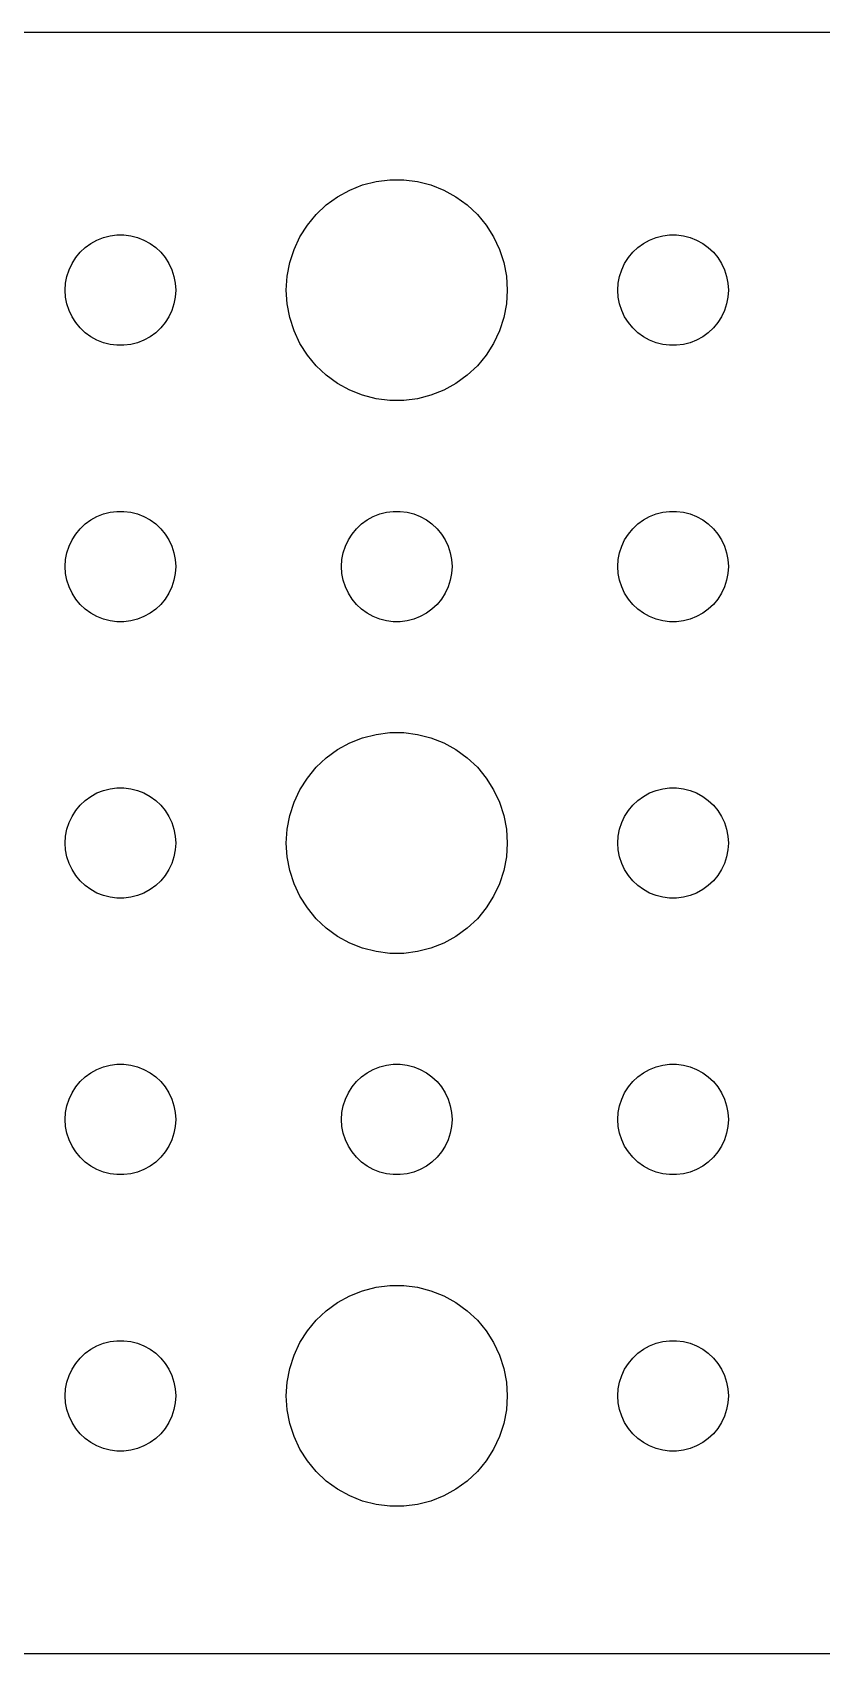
# Model space of a CAD drawing. Header units: metres. Extents: x -44 to 44, y 140 to 346.
# Drawn here: x -2.39 to 19.03, y 302.01 to 345.99 of the extents above; entities that cross this region are included whole.
import ezdxf

# ---------------------------------------------------------------- set-up
doc = ezdxf.new("R2010")
doc.units = ezdxf.units.M

msp = doc.modelspace()

# ---------------------------------------------------------------- linework, layer by layer
for p, q in [((39.8139, 345.99), (-39.8139, 345.99)), ((6.22266, 341.714), (6.57294, 341.853)), ((6.57294, 341.853), (6.93785, 341.947)), ((6.93785, 341.947), (7.31161, 341.994)), ((7.31161, 341.994), (7.68837, 341.994)), ((7.68837, 341.994), (8.06213, 341.947)), ((8.06213, 341.947), (8.42705, 341.853)), ((8.42705, 341.853), (8.77733, 341.714)), ((5.31308, 341.054), (5.58772, 341.312)), ((5.58772, 341.312), (5.89252, 341.533)), ((5.89252, 341.533), (6.22266, 341.714)), ((8.77733, 341.714), (9.10747, 341.533)), ((9.10747, 341.533), (9.41226, 341.312)), ((9.41226, 341.312), (9.6869, 341.054)), ((5.07294, 340.763), (5.31308, 341.054)), ((9.6869, 341.054), (9.92705, 340.763)), ((-0.638657, 340.357), (-0.463516, 340.427)), ((-0.463516, 340.427), (-0.281067, 340.473)), ((-0.281067, 340.473), (-0.094177, 340.497)), ((-0.094177, 340.497), (0.094177, 340.497)), ((0.094177, 340.497), (0.281067, 340.473)), ((0.281067, 340.473), (0.463516, 340.427)), ((0.463516, 340.427), (0.638657, 340.357)), ((4.71066, 340.104), (4.87108, 340.445)), ((4.87108, 340.445), (5.07294, 340.763)), ((9.92705, 340.763), (10.1289, 340.445)), ((10.1289, 340.445), (10.2893, 340.104)), ((14.3613, 340.357), (14.5365, 340.427)), ((14.5365, 340.427), (14.7189, 340.473)), ((14.7189, 340.473), (14.9058, 340.497)), ((14.9058, 340.497), (15.0942, 340.497)), ((15.0942, 340.497), (15.2811, 340.473)), ((15.2811, 340.473), (15.4635, 340.427)), ((15.4635, 340.427), (15.6387, 340.357)), ((-1.21352, 339.882), (-1.09344, 340.027)), ((-1.09344, 340.027), (-0.956131, 340.156)), ((-0.956131, 340.156), (-0.803726, 340.266)), ((-0.803726, 340.266), (-0.638657, 340.357)), ((0.638657, 340.357), (0.803726, 340.266)), ((0.803726, 340.266), (0.956131, 340.156)), ((0.956131, 340.156), (1.09344, 340.027)), ((1.09344, 340.027), (1.21352, 339.882)), ((4.59424, 339.746), (4.71066, 340.104)), ((10.2893, 340.104), (10.4057, 339.746)), ((13.7865, 339.882), (13.9065, 340.027)), ((13.9065, 340.027), (14.0439, 340.156)), ((14.0439, 340.156), (14.1963, 340.266)), ((14.1963, 340.266), (14.3613, 340.357)), ((15.6387, 340.357), (15.8037, 340.266)), ((15.8037, 340.266), (15.9561, 340.156)), ((15.9561, 340.156), (16.0934, 340.027)), ((16.0934, 340.027), (16.2135, 339.882)), ((-1.45287, 339.373), (-1.39465, 339.552)), ((-1.39465, 339.552), (-1.31445, 339.723)), ((-1.31445, 339.723), (-1.21352, 339.882)), ((1.21352, 339.882), (1.31445, 339.723)), ((1.31445, 339.723), (1.39465, 339.552)), ((1.39465, 339.552), (1.45287, 339.373)), ((4.52365, 339.376), (4.59424, 339.746)), ((10.4057, 339.746), (10.4763, 339.376)), ((13.5471, 339.373), (13.6053, 339.552)), ((13.6053, 339.552), (13.6855, 339.723)), ((13.6855, 339.723), (13.7865, 339.882)), ((16.2135, 339.882), (16.3145, 339.723)), ((16.3145, 339.723), (16.3947, 339.552)), ((16.3947, 339.552), (16.4529, 339.373)), ((-1.5, 339), (-1.48816, 339.188)), ((-1.48816, 339.188), (-1.45287, 339.373)), ((1.45287, 339.373), (1.48816, 339.188)), ((1.48816, 339.188), (1.5, 339)), ((4.5, 339), (4.52365, 339.376)), ((10.4763, 339.376), (10.5, 339)), ((13.5, 339), (13.5118, 339.188)), ((13.5118, 339.188), (13.5471, 339.373)), ((16.4529, 339.373), (16.4882, 339.188)), ((16.4882, 339.188), (16.5, 339)), ((-1.48816, 338.812), (-1.5, 339)), ((-1.45287, 338.627), (-1.48816, 338.812)), ((1.48816, 338.812), (1.45287, 338.627)), ((1.5, 339), (1.48816, 338.812)), ((4.52365, 338.624), (4.5, 339)), ((10.5, 339), (10.4763, 338.624)), ((13.5118, 338.812), (13.5, 339)), ((13.5471, 338.627), (13.5118, 338.812)), ((16.4882, 338.812), (16.4529, 338.627)), ((16.5, 339), (16.4882, 338.812)), ((-1.39465, 338.448), (-1.45287, 338.627)), ((-1.31445, 338.277), (-1.39465, 338.448)), ((-1.21352, 338.118), (-1.31445, 338.277)), ((1.31445, 338.277), (1.21352, 338.118)), ((1.39465, 338.448), (1.31445, 338.277)), ((1.45287, 338.627), (1.39465, 338.448)), ((4.59424, 338.254), (4.52365, 338.624)), ((4.71066, 337.896), (4.59424, 338.254)), ((10.4057, 338.254), (10.2893, 337.896)), ((10.4763, 338.624), (10.4057, 338.254)), ((13.6053, 338.448), (13.5471, 338.627)), ((13.6855, 338.277), (13.6053, 338.448)), ((13.7865, 338.118), (13.6855, 338.277)), ((16.3145, 338.277), (16.2135, 338.118)), ((16.3947, 338.448), (16.3145, 338.277)), ((16.4529, 338.627), (16.3947, 338.448)), ((-1.09344, 337.973), (-1.21352, 338.118)), ((-0.956131, 337.844), (-1.09344, 337.973)), ((-0.803726, 337.734), (-0.956131, 337.844)), ((0.956131, 337.844), (0.803726, 337.734)), ((1.09344, 337.973), (0.956131, 337.844)), ((1.21352, 338.118), (1.09344, 337.973)), ((4.87108, 337.555), (4.71066, 337.896)), ((10.2893, 337.896), (10.1289, 337.555)), ((13.9065, 337.973), (13.7865, 338.118)), ((14.0439, 337.844), (13.9065, 337.973)), ((14.1963, 337.734), (14.0439, 337.844)), ((15.9561, 337.844), (15.8037, 337.734)), ((16.0934, 337.973), (15.9561, 337.844)), ((16.2135, 338.118), (16.0934, 337.973)), ((-0.638657, 337.643), (-0.803726, 337.734)), ((-0.463516, 337.573), (-0.638657, 337.643)), ((-0.281067, 337.527), (-0.463516, 337.573)), ((-0.094177, 337.503), (-0.281067, 337.527)), ((0.094177, 337.503), (-0.094177, 337.503)), ((0.281067, 337.527), (0.094177, 337.503)), ((0.463516, 337.573), (0.281067, 337.527)), ((0.638657, 337.643), (0.463516, 337.573)), ((0.803726, 337.734), (0.638657, 337.643)), ((5.07294, 337.237), (4.87108, 337.555)), ((10.1289, 337.555), (9.92705, 337.237)), ((14.3613, 337.643), (14.1963, 337.734)), ((14.5365, 337.573), (14.3613, 337.643)), ((14.7189, 337.527), (14.5365, 337.573)), ((14.9058, 337.503), (14.7189, 337.527)), ((15.0942, 337.503), (14.9058, 337.503)), ((15.2811, 337.527), (15.0942, 337.503)), ((15.4635, 337.573), (15.2811, 337.527)), ((15.6387, 337.643), (15.4635, 337.573)), ((15.8037, 337.734), (15.6387, 337.643)), ((5.31308, 336.946), (5.07294, 337.237)), ((5.58772, 336.688), (5.31308, 336.946)), ((9.6869, 336.946), (9.41226, 336.688)), ((9.92705, 337.237), (9.6869, 336.946)), ((5.89252, 336.467), (5.58772, 336.688)), ((6.22266, 336.286), (5.89252, 336.467)), ((9.10747, 336.467), (8.77733, 336.286)), ((9.41226, 336.688), (9.10747, 336.467)), ((6.57294, 336.147), (6.22266, 336.286)), ((6.93785, 336.053), (6.57294, 336.147)), ((7.31161, 336.006), (6.93785, 336.053)), ((8.06213, 336.053), (7.68837, 336.006)), ((8.42705, 336.147), (8.06213, 336.053)), ((8.77733, 336.286), (8.42705, 336.147)), ((7.68837, 336.006), (7.31161, 336.006)), ((-0.463516, 332.927), (-0.281067, 332.973)), ((-0.281067, 332.973), (-0.094177, 332.997)), ((-0.094177, 332.997), (0.094177, 332.997)), ((0.094177, 332.997), (0.281067, 332.973)), ((0.281067, 332.973), (0.463516, 332.927)), ((7.03647, 332.927), (7.21892, 332.973)), ((7.21892, 332.973), (7.40581, 332.997)), ((7.40581, 332.997), (7.59418, 332.997)), ((7.59418, 332.997), (7.78107, 332.973)), ((7.78107, 332.973), (7.96352, 332.927)), ((14.5365, 332.927), (14.7189, 332.973)), ((14.7189, 332.973), (14.9058, 332.997)), ((14.9058, 332.997), (15.0942, 332.997)), ((15.0942, 332.997), (15.2811, 332.973)), ((15.2811, 332.973), (15.4635, 332.927)), ((-1.21352, 332.382), (-1.09344, 332.527)), ((-1.09344, 332.527), (-0.956131, 332.656)), ((-0.956131, 332.656), (-0.803726, 332.766)), ((-0.803726, 332.766), (-0.638657, 332.857)), ((-0.638657, 332.857), (-0.463516, 332.927)), ((0.463516, 332.927), (0.638657, 332.857)), ((0.638657, 332.857), (0.803726, 332.766)), ((0.803726, 332.766), (0.956131, 332.656)), ((0.956131, 332.656), (1.09344, 332.527)), ((1.09344, 332.527), (1.21352, 332.382)), ((6.28647, 332.382), (6.40654, 332.527)), ((6.40654, 332.527), (6.54385, 332.656)), ((6.54385, 332.656), (6.69626, 332.766)), ((6.69626, 332.766), (6.86133, 332.857)), ((6.86133, 332.857), (7.03647, 332.927)), ((7.96352, 332.927), (8.13866, 332.857)), ((8.13866, 332.857), (8.30373, 332.766)), ((8.30373, 332.766), (8.45613, 332.656)), ((8.45613, 332.656), (8.59344, 332.527)), ((8.59344, 332.527), (8.71352, 332.382)), ((13.7865, 332.382), (13.9065, 332.527)), ((13.9065, 332.527), (14.0439, 332.656)), ((14.0439, 332.656), (14.1963, 332.766)), ((14.1963, 332.766), (14.3613, 332.857)), ((14.3613, 332.857), (14.5365, 332.927)), ((15.4635, 332.927), (15.6387, 332.857)), ((15.6387, 332.857), (15.8037, 332.766)), ((15.8037, 332.766), (15.9561, 332.656)), ((15.9561, 332.656), (16.0934, 332.527)), ((16.0934, 332.527), (16.2135, 332.382)), ((-1.45287, 331.873), (-1.39465, 332.052)), ((-1.39465, 332.052), (-1.31445, 332.223)), ((-1.31445, 332.223), (-1.21352, 332.382)), ((1.21352, 332.382), (1.31445, 332.223)), ((1.31445, 332.223), (1.39465, 332.052)), ((1.39465, 332.052), (1.45287, 331.873)), ((6.04712, 331.873), (6.10533, 332.052)), ((6.10533, 332.052), (6.18553, 332.223)), ((6.18553, 332.223), (6.28647, 332.382)), ((8.71352, 332.382), (8.81445, 332.223)), ((8.81445, 332.223), (8.89465, 332.052)), ((8.89465, 332.052), (8.95287, 331.873)), ((13.5471, 331.873), (13.6053, 332.052)), ((13.6053, 332.052), (13.6855, 332.223)), ((13.6855, 332.223), (13.7865, 332.382)), ((16.2135, 332.382), (16.3145, 332.223)), ((16.3145, 332.223), (16.3947, 332.052)), ((16.3947, 332.052), (16.4529, 331.873)), ((-1.5, 331.5), (-1.48816, 331.688)), ((-1.48816, 331.688), (-1.45287, 331.873)), ((1.45287, 331.873), (1.48816, 331.688)), ((1.48816, 331.688), (1.5, 331.5)), ((6, 331.5), (6.01183, 331.688)), ((6.01183, 331.688), (6.04712, 331.873)), ((8.95287, 331.873), (8.98816, 331.688)), ((8.98816, 331.688), (9, 331.5)), ((13.5, 331.5), (13.5118, 331.688)), ((13.5118, 331.688), (13.5471, 331.873)), ((16.4529, 331.873), (16.4882, 331.688)), ((16.4882, 331.688), (16.5, 331.5)), ((-1.48816, 331.312), (-1.5, 331.5)), ((-1.45287, 331.127), (-1.48816, 331.312)), ((1.48816, 331.312), (1.45287, 331.127)), ((1.5, 331.5), (1.48816, 331.312)), ((6.01183, 331.312), (6, 331.5)), ((6.04712, 331.127), (6.01183, 331.312)), ((8.98816, 331.312), (8.95287, 331.127)), ((9, 331.5), (8.98816, 331.312)), ((13.5118, 331.312), (13.5, 331.5)), ((13.5471, 331.127), (13.5118, 331.312)), ((16.4882, 331.312), (16.4529, 331.127)), ((16.5, 331.5), (16.4882, 331.312)), ((-1.39465, 330.948), (-1.45287, 331.127)), ((-1.31445, 330.777), (-1.39465, 330.948)), ((-1.21352, 330.618), (-1.31445, 330.777)), ((1.31445, 330.777), (1.21352, 330.618)), ((1.39465, 330.948), (1.31445, 330.777)), ((1.45287, 331.127), (1.39465, 330.948)), ((6.10533, 330.948), (6.04712, 331.127)), ((6.18553, 330.777), (6.10533, 330.948)), ((6.28647, 330.618), (6.18553, 330.777)), ((8.81445, 330.777), (8.71352, 330.618)), ((8.89465, 330.948), (8.81445, 330.777)), ((8.95287, 331.127), (8.89465, 330.948)), ((13.6053, 330.948), (13.5471, 331.127)), ((13.6855, 330.777), (13.6053, 330.948)), ((13.7865, 330.618), (13.6855, 330.777)), ((16.3145, 330.777), (16.2135, 330.618)), ((16.3947, 330.948), (16.3145, 330.777)), ((16.4529, 331.127), (16.3947, 330.948)), ((-1.09344, 330.473), (-1.21352, 330.618)), ((-0.956131, 330.344), (-1.09344, 330.473)), ((-0.803726, 330.234), (-0.956131, 330.344)), ((0.956131, 330.344), (0.803726, 330.234)), ((1.09344, 330.473), (0.956131, 330.344)), ((1.21352, 330.618), (1.09344, 330.473)), ((6.40654, 330.473), (6.28647, 330.618)), ((6.54385, 330.344), (6.40654, 330.473)), ((6.69626, 330.234), (6.54385, 330.344)), ((8.45613, 330.344), (8.30373, 330.234)), ((8.59344, 330.473), (8.45613, 330.344)), ((8.71352, 330.618), (8.59344, 330.473)), ((13.9065, 330.473), (13.7865, 330.618)), ((14.0439, 330.344), (13.9065, 330.473)), ((14.1963, 330.234), (14.0439, 330.344)), ((15.9561, 330.344), (15.8037, 330.234)), ((16.0934, 330.473), (15.9561, 330.344)), ((16.2135, 330.618), (16.0934, 330.473)), ((-0.638657, 330.143), (-0.803726, 330.234)), ((-0.463516, 330.073), (-0.638657, 330.143)), ((-0.281067, 330.027), (-0.463516, 330.073)), ((-0.094177, 330.003), (-0.281067, 330.027)), ((0.094177, 330.003), (-0.094177, 330.003)), ((0.281067, 330.027), (0.094177, 330.003)), ((0.463516, 330.073), (0.281067, 330.027)), ((0.638657, 330.143), (0.463516, 330.073)), ((0.803726, 330.234), (0.638657, 330.143)), ((6.86133, 330.143), (6.69626, 330.234)), ((7.03647, 330.073), (6.86133, 330.143)), ((7.21892, 330.027), (7.03647, 330.073)), ((7.40581, 330.003), (7.21892, 330.027)), ((7.59418, 330.003), (7.40581, 330.003)), ((7.78107, 330.027), (7.59418, 330.003)), ((7.96352, 330.073), (7.78107, 330.027)), ((8.13866, 330.143), (7.96352, 330.073)), ((8.30373, 330.234), (8.13866, 330.143)), ((14.3613, 330.143), (14.1963, 330.234)), ((14.5365, 330.073), (14.3613, 330.143)), ((14.7189, 330.027), (14.5365, 330.073)), ((14.9058, 330.003), (14.7189, 330.027)), ((15.0942, 330.003), (14.9058, 330.003)), ((15.2811, 330.027), (15.0942, 330.003)), ((15.4635, 330.073), (15.2811, 330.027)), ((15.6387, 330.143), (15.4635, 330.073)), ((15.8037, 330.234), (15.6387, 330.143)), ((6.22266, 326.714), (6.57294, 326.853)), ((6.57294, 326.853), (6.93785, 326.947)), ((6.93785, 326.947), (7.31161, 326.994)), ((7.31161, 326.994), (7.68837, 326.994)), ((7.68837, 326.994), (8.06213, 326.947)), ((8.06213, 326.947), (8.42705, 326.853)), ((8.42705, 326.853), (8.77733, 326.714)), ((5.58772, 326.312), (5.89252, 326.533)), ((5.89252, 326.533), (6.22266, 326.714)), ((8.77733, 326.714), (9.10747, 326.533)), ((9.10747, 326.533), (9.41226, 326.312)), ((5.07294, 325.763), (5.31308, 326.054)), ((5.31308, 326.054), (5.58772, 326.312)), ((9.41226, 326.312), (9.6869, 326.054)), ((9.6869, 326.054), (9.92705, 325.763)), ((-0.463516, 325.427), (-0.281067, 325.473)), ((-0.281067, 325.473), (-0.094177, 325.497)), ((-0.094177, 325.497), (0.094177, 325.497)), ((0.094177, 325.497), (0.281067, 325.473)), ((0.281067, 325.473), (0.463516, 325.427)), ((4.87108, 325.445), (5.07294, 325.763)), ((9.92705, 325.763), (10.1289, 325.445)), ((14.5365, 325.427), (14.7189, 325.473)), ((14.7189, 325.473), (14.9058, 325.497)), ((14.9058, 325.497), (15.0942, 325.497)), ((15.0942, 325.497), (15.2811, 325.473)), ((15.2811, 325.473), (15.4635, 325.427)), ((-1.21352, 324.882), (-1.09344, 325.027)), ((-1.09344, 325.027), (-0.956131, 325.156)), ((-0.956131, 325.156), (-0.803726, 325.266)), ((-0.803726, 325.266), (-0.638657, 325.357)), ((-0.638657, 325.357), (-0.463516, 325.427)), ((0.463516, 325.427), (0.638657, 325.357)), ((0.638657, 325.357), (0.803726, 325.266)), ((0.803726, 325.266), (0.956131, 325.156)), ((0.956131, 325.156), (1.09344, 325.027)), ((1.09344, 325.027), (1.21352, 324.882)), ((4.59424, 324.746), (4.71066, 325.104)), ((4.71066, 325.104), (4.87108, 325.445)), ((10.1289, 325.445), (10.2893, 325.104)), ((10.2893, 325.104), (10.4057, 324.746)), ((13.7865, 324.882), (13.9065, 325.027)), ((13.9065, 325.027), (14.0439, 325.156)), ((14.0439, 325.156), (14.1963, 325.266)), ((14.1963, 325.266), (14.3613, 325.357)), ((14.3613, 325.357), (14.5365, 325.427)), ((15.4635, 325.427), (15.6387, 325.357)), ((15.6387, 325.357), (15.8037, 325.266)), ((15.8037, 325.266), (15.9561, 325.156)), ((15.9561, 325.156), (16.0934, 325.027)), ((16.0934, 325.027), (16.2135, 324.882)), ((-1.39465, 324.552), (-1.31445, 324.723)), ((-1.31445, 324.723), (-1.21352, 324.882)), ((1.21352, 324.882), (1.31445, 324.723)), ((1.31445, 324.723), (1.39465, 324.552)), ((4.52365, 324.376), (4.59424, 324.746)), ((10.4057, 324.746), (10.4763, 324.376)), ((13.6053, 324.552), (13.6855, 324.723)), ((13.6855, 324.723), (13.7865, 324.882)), ((16.2135, 324.882), (16.3145, 324.723)), ((16.3145, 324.723), (16.3947, 324.552)), ((-1.5, 324), (-1.48816, 324.188)), ((-1.48816, 324.188), (-1.45287, 324.373)), ((-1.45287, 324.373), (-1.39465, 324.552)), ((1.39465, 324.552), (1.45287, 324.373)), ((1.45287, 324.373), (1.48816, 324.188)), ((1.48816, 324.188), (1.5, 324)), ((4.5, 324), (4.52365, 324.376)), ((10.4763, 324.376), (10.5, 324)), ((13.5, 324), (13.5118, 324.188)), ((13.5118, 324.188), (13.5471, 324.373)), ((13.5471, 324.373), (13.6053, 324.552)), ((16.3947, 324.552), (16.4529, 324.373)), ((16.4529, 324.373), (16.4882, 324.188)), ((16.4882, 324.188), (16.5, 324)), ((-1.48816, 323.812), (-1.5, 324)), ((-1.45287, 323.627), (-1.48816, 323.812)), ((1.48816, 323.812), (1.45287, 323.627)), ((1.5, 324), (1.48816, 323.812)), ((4.52365, 323.624), (4.5, 324)), ((10.5, 324), (10.4763, 323.624)), ((13.5118, 323.812), (13.5, 324)), ((13.5471, 323.627), (13.5118, 323.812)), ((16.4882, 323.812), (16.4529, 323.627)), ((16.5, 324), (16.4882, 323.812)), ((-1.39465, 323.448), (-1.45287, 323.627)), ((-1.31445, 323.277), (-1.39465, 323.448)), ((-1.21352, 323.118), (-1.31445, 323.277)), ((1.31445, 323.277), (1.21352, 323.118)), ((1.39465, 323.448), (1.31445, 323.277)), ((1.45287, 323.627), (1.39465, 323.448)), ((4.59424, 323.254), (4.52365, 323.624)), ((4.71066, 322.896), (4.59424, 323.254)), ((10.4057, 323.254), (10.2893, 322.896)), ((10.4763, 323.624), (10.4057, 323.254)), ((13.6053, 323.448), (13.5471, 323.627)), ((13.6855, 323.277), (13.6053, 323.448)), ((13.7865, 323.118), (13.6855, 323.277)), ((16.3145, 323.277), (16.2135, 323.118)), ((16.3947, 323.448), (16.3145, 323.277)), ((16.4529, 323.627), (16.3947, 323.448)), ((-1.09344, 322.973), (-1.21352, 323.118)), ((-0.956131, 322.844), (-1.09344, 322.973)), ((-0.803726, 322.734), (-0.956131, 322.844)), ((0.956131, 322.844), (0.803726, 322.734)), ((1.09344, 322.973), (0.956131, 322.844)), ((1.21352, 323.118), (1.09344, 322.973)), ((4.87108, 322.555), (4.71066, 322.896)), ((10.2893, 322.896), (10.1289, 322.555)), ((13.9065, 322.973), (13.7865, 323.118)), ((14.0439, 322.844), (13.9065, 322.973)), ((14.1963, 322.734), (14.0439, 322.844)), ((15.9561, 322.844), (15.8037, 322.734)), ((16.0934, 322.973), (15.9561, 322.844)), ((16.2135, 323.118), (16.0934, 322.973)), ((-0.638657, 322.643), (-0.803726, 322.734)), ((-0.463516, 322.573), (-0.638657, 322.643)), ((-0.281067, 322.527), (-0.463516, 322.573)), ((-0.094177, 322.503), (-0.281067, 322.527)), ((0.094177, 322.503), (-0.094177, 322.503)), ((0.281067, 322.527), (0.094177, 322.503)), ((0.463516, 322.573), (0.281067, 322.527)), ((0.638657, 322.643), (0.463516, 322.573)), ((0.803726, 322.734), (0.638657, 322.643)), ((5.07294, 322.237), (4.87108, 322.555)), ((10.1289, 322.555), (9.92705, 322.237)), ((14.3613, 322.643), (14.1963, 322.734)), ((14.5365, 322.573), (14.3613, 322.643)), ((14.7189, 322.527), (14.5365, 322.573)), ((14.9058, 322.503), (14.7189, 322.527)), ((15.0942, 322.503), (14.9058, 322.503)), ((15.2811, 322.527), (15.0942, 322.503)), ((15.4635, 322.573), (15.2811, 322.527)), ((15.6387, 322.643), (15.4635, 322.573)), ((15.8037, 322.734), (15.6387, 322.643)), ((5.31308, 321.946), (5.07294, 322.237)), ((5.58772, 321.688), (5.31308, 321.946)), ((9.6869, 321.946), (9.41226, 321.688)), ((9.92705, 322.237), (9.6869, 321.946)), ((5.89252, 321.467), (5.58772, 321.688)), ((9.41226, 321.688), (9.10747, 321.467)), ((6.22266, 321.286), (5.89252, 321.467)), ((6.57294, 321.147), (6.22266, 321.286)), ((6.93785, 321.053), (6.57294, 321.147)), ((8.42705, 321.147), (8.06213, 321.053)), ((8.77733, 321.286), (8.42705, 321.147)), ((9.10747, 321.467), (8.77733, 321.286)), ((7.31161, 321.006), (6.93785, 321.053)), ((7.68837, 321.006), (7.31161, 321.006)), ((8.06213, 321.053), (7.68837, 321.006)), ((-0.281067, 317.973), (-0.094177, 317.997)), ((-0.094177, 317.997), (0.094177, 317.997)), ((0.094177, 317.997), (0.281067, 317.973)), ((7.21892, 317.973), (7.40581, 317.997)), ((7.40581, 317.997), (7.59418, 317.997)), ((7.59418, 317.997), (7.78107, 317.973)), ((14.7189, 317.973), (14.9058, 317.997)), ((14.9058, 317.997), (15.0942, 317.997)), ((15.0942, 317.997), (15.2811, 317.973)), ((-1.09344, 317.527), (-0.956131, 317.656)), ((-0.956131, 317.656), (-0.803726, 317.766)), ((-0.803726, 317.766), (-0.638657, 317.857)), ((-0.638657, 317.857), (-0.463516, 317.927)), ((-0.463516, 317.927), (-0.281067, 317.973)), ((0.281067, 317.973), (0.463516, 317.927)), ((0.463516, 317.927), (0.638657, 317.857)), ((0.638657, 317.857), (0.803726, 317.766)), ((0.803726, 317.766), (0.956131, 317.656)), ((0.956131, 317.656), (1.09344, 317.527)), ((6.40654, 317.527), (6.54385, 317.656)), ((6.54385, 317.656), (6.69626, 317.766)), ((6.69626, 317.766), (6.86133, 317.857)), ((6.86133, 317.857), (7.03647, 317.927)), ((7.03647, 317.927), (7.21892, 317.973)), ((7.78107, 317.973), (7.96352, 317.927)), ((7.96352, 317.927), (8.13866, 317.857)), ((8.13866, 317.857), (8.30373, 317.766)), ((8.30373, 317.766), (8.45613, 317.656)), ((8.45613, 317.656), (8.59344, 317.527)), ((13.9065, 317.527), (14.0439, 317.656)), ((14.0439, 317.656), (14.1963, 317.766)), ((14.1963, 317.766), (14.3613, 317.857)), ((14.3613, 317.857), (14.5365, 317.927)), ((14.5365, 317.927), (14.7189, 317.973)), ((15.2811, 317.973), (15.4635, 317.927)), ((15.4635, 317.927), (15.6387, 317.857)), ((15.6387, 317.857), (15.8037, 317.766)), ((15.8037, 317.766), (15.9561, 317.656)), ((15.9561, 317.656), (16.0934, 317.527)), ((-1.39465, 317.052), (-1.31445, 317.223)), ((-1.31445, 317.223), (-1.21352, 317.382)), ((-1.21352, 317.382), (-1.09344, 317.527)), ((1.09344, 317.527), (1.21352, 317.382)), ((1.21352, 317.382), (1.31445, 317.223)), ((1.31445, 317.223), (1.39465, 317.052)), ((6.10533, 317.052), (6.18553, 317.223)), ((6.18553, 317.223), (6.28647, 317.382)), ((6.28647, 317.382), (6.40654, 317.527)), ((8.59344, 317.527), (8.71352, 317.382)), ((8.71352, 317.382), (8.81445, 317.223)), ((8.81445, 317.223), (8.89465, 317.052)), ((13.6053, 317.052), (13.6855, 317.223)), ((13.6855, 317.223), (13.7865, 317.382)), ((13.7865, 317.382), (13.9065, 317.527)), ((16.0934, 317.527), (16.2135, 317.382)), ((16.2135, 317.382), (16.3145, 317.223)), ((16.3145, 317.223), (16.3947, 317.052)), ((-1.5, 316.5), (-1.48816, 316.688)), ((-1.48816, 316.688), (-1.45287, 316.873)), ((-1.45287, 316.873), (-1.39465, 317.052)), ((1.39465, 317.052), (1.45287, 316.873)), ((1.45287, 316.873), (1.48816, 316.688)), ((1.48816, 316.688), (1.5, 316.5)), ((6, 316.5), (6.01183, 316.688)), ((6.01183, 316.688), (6.04712, 316.873)), ((6.04712, 316.873), (6.10533, 317.052)), ((8.89465, 317.052), (8.95287, 316.873)), ((8.95287, 316.873), (8.98816, 316.688)), ((8.98816, 316.688), (9, 316.5)), ((13.5, 316.5), (13.5118, 316.688)), ((13.5118, 316.688), (13.5471, 316.873)), ((13.5471, 316.873), (13.6053, 317.052)), ((16.3947, 317.052), (16.4529, 316.873)), ((16.4529, 316.873), (16.4882, 316.688)), ((16.4882, 316.688), (16.5, 316.5)), ((-1.48816, 316.312), (-1.5, 316.5)), ((-1.45287, 316.127), (-1.48816, 316.312)), ((1.48816, 316.312), (1.45287, 316.127)), ((1.5, 316.5), (1.48816, 316.312)), ((6.01183, 316.312), (6, 316.5)), ((6.04712, 316.127), (6.01183, 316.312)), ((8.98816, 316.312), (8.95287, 316.127)), ((9, 316.5), (8.98816, 316.312)), ((13.5118, 316.312), (13.5, 316.5)), ((13.5471, 316.127), (13.5118, 316.312)), ((16.4882, 316.312), (16.4529, 316.127)), ((16.5, 316.5), (16.4882, 316.312)), ((-1.39465, 315.948), (-1.45287, 316.127)), ((-1.31445, 315.777), (-1.39465, 315.948)), ((-1.21352, 315.618), (-1.31445, 315.777)), ((1.31445, 315.777), (1.21352, 315.618)), ((1.39465, 315.948), (1.31445, 315.777)), ((1.45287, 316.127), (1.39465, 315.948)), ((6.10533, 315.948), (6.04712, 316.127)), ((6.18553, 315.777), (6.10533, 315.948)), ((6.28647, 315.618), (6.18553, 315.777)), ((8.81445, 315.777), (8.71352, 315.618)), ((8.89465, 315.948), (8.81445, 315.777)), ((8.95287, 316.127), (8.89465, 315.948)), ((13.6053, 315.948), (13.5471, 316.127)), ((13.6855, 315.777), (13.6053, 315.948)), ((13.7865, 315.618), (13.6855, 315.777)), ((16.3145, 315.777), (16.2135, 315.618)), ((16.3947, 315.948), (16.3145, 315.777)), ((16.4529, 316.127), (16.3947, 315.948)), ((-1.09344, 315.473), (-1.21352, 315.618)), ((-0.956131, 315.344), (-1.09344, 315.473)), ((-0.803726, 315.234), (-0.956131, 315.344)), ((0.956131, 315.344), (0.803726, 315.234)), ((1.09344, 315.473), (0.956131, 315.344)), ((1.21352, 315.618), (1.09344, 315.473)), ((6.40654, 315.473), (6.28647, 315.618)), ((6.54385, 315.344), (6.40654, 315.473)), ((6.69626, 315.234), (6.54385, 315.344)), ((8.45613, 315.344), (8.30373, 315.234)), ((8.59344, 315.473), (8.45613, 315.344)), ((8.71352, 315.618), (8.59344, 315.473)), ((13.9065, 315.473), (13.7865, 315.618)), ((14.0439, 315.344), (13.9065, 315.473)), ((14.1963, 315.234), (14.0439, 315.344)), ((15.9561, 315.344), (15.8037, 315.234)), ((16.0934, 315.473), (15.9561, 315.344)), ((16.2135, 315.618), (16.0934, 315.473)), ((-0.638657, 315.143), (-0.803726, 315.234)), ((-0.463516, 315.073), (-0.638657, 315.143)), ((-0.281067, 315.027), (-0.463516, 315.073)), ((-0.094177, 315.003), (-0.281067, 315.027)), ((0.094177, 315.003), (-0.094177, 315.003)), ((0.281067, 315.027), (0.094177, 315.003)), ((0.463516, 315.073), (0.281067, 315.027)), ((0.638657, 315.143), (0.463516, 315.073)), ((0.803726, 315.234), (0.638657, 315.143)), ((6.86133, 315.143), (6.69626, 315.234)), ((7.03647, 315.073), (6.86133, 315.143)), ((7.21892, 315.027), (7.03647, 315.073)), ((7.40581, 315.003), (7.21892, 315.027)), ((7.59418, 315.003), (7.40581, 315.003)), ((7.78107, 315.027), (7.59418, 315.003)), ((7.96352, 315.073), (7.78107, 315.027)), ((8.13866, 315.143), (7.96352, 315.073)), ((8.30373, 315.234), (8.13866, 315.143)), ((14.3613, 315.143), (14.1963, 315.234)), ((14.5365, 315.073), (14.3613, 315.143)), ((14.7189, 315.027), (14.5365, 315.073)), ((14.9058, 315.003), (14.7189, 315.027)), ((15.0942, 315.003), (14.9058, 315.003)), ((15.2811, 315.027), (15.0942, 315.003)), ((15.4635, 315.073), (15.2811, 315.027)), ((15.6387, 315.143), (15.4635, 315.073)), ((15.8037, 315.234), (15.6387, 315.143)), ((6.22266, 311.714), (6.57294, 311.853)), ((6.57294, 311.853), (6.93785, 311.947)), ((6.93785, 311.947), (7.31161, 311.994)), ((7.31161, 311.994), (7.68837, 311.994)), ((7.68837, 311.994), (8.06213, 311.947)), ((8.06213, 311.947), (8.42705, 311.853)), ((8.42705, 311.853), (8.77733, 311.714)), ((5.58772, 311.312), (5.89252, 311.533)), ((5.89252, 311.533), (6.22266, 311.714)), ((8.77733, 311.714), (9.10747, 311.533)), ((9.10747, 311.533), (9.41226, 311.312)), ((5.07294, 310.763), (5.31308, 311.054)), ((5.31308, 311.054), (5.58772, 311.312)), ((9.41226, 311.312), (9.6869, 311.054)), ((9.6869, 311.054), (9.92705, 310.763)), ((4.87108, 310.445), (5.07294, 310.763)), ((9.92705, 310.763), (10.1289, 310.445)), ((-1.09344, 310.027), (-0.956131, 310.156)), ((-0.956131, 310.156), (-0.803726, 310.266)), ((-0.803726, 310.266), (-0.638657, 310.357)), ((-0.638657, 310.357), (-0.463516, 310.427)), ((-0.463516, 310.427), (-0.281067, 310.473)), ((-0.281067, 310.473), (-0.094177, 310.497)), ((-0.094177, 310.497), (0.094177, 310.497)), ((0.094177, 310.497), (0.281067, 310.473)), ((0.281067, 310.473), (0.463516, 310.427)), ((0.463516, 310.427), (0.638657, 310.357)), ((0.638657, 310.357), (0.803726, 310.266)), ((0.803726, 310.266), (0.956131, 310.156)), ((0.956131, 310.156), (1.09344, 310.027)), ((4.59424, 309.746), (4.71066, 310.104)), ((4.71066, 310.104), (4.87108, 310.445)), ((10.1289, 310.445), (10.2893, 310.104)), ((10.2893, 310.104), (10.4057, 309.746)), ((13.9065, 310.027), (14.0439, 310.156)), ((14.0439, 310.156), (14.1963, 310.266)), ((14.1963, 310.266), (14.3613, 310.357)), ((14.3613, 310.357), (14.5365, 310.427)), ((14.5365, 310.427), (14.7189, 310.473)), ((14.7189, 310.473), (14.9058, 310.497)), ((14.9058, 310.497), (15.0942, 310.497)), ((15.0942, 310.497), (15.2811, 310.473)), ((15.2811, 310.473), (15.4635, 310.427)), ((15.4635, 310.427), (15.6387, 310.357)), ((15.6387, 310.357), (15.8037, 310.266)), ((15.8037, 310.266), (15.9561, 310.156)), ((15.9561, 310.156), (16.0934, 310.027)), ((-1.39465, 309.552), (-1.31445, 309.723)), ((-1.31445, 309.723), (-1.21352, 309.882)), ((-1.21352, 309.882), (-1.09344, 310.027)), ((1.09344, 310.027), (1.21352, 309.882)), ((1.21352, 309.882), (1.31445, 309.723)), ((1.31445, 309.723), (1.39465, 309.552)), ((4.52365, 309.376), (4.59424, 309.746)), ((10.4057, 309.746), (10.4763, 309.376)), ((13.6053, 309.552), (13.6855, 309.723)), ((13.6855, 309.723), (13.7865, 309.882)), ((13.7865, 309.882), (13.9065, 310.027)), ((16.0934, 310.027), (16.2135, 309.882)), ((16.2135, 309.882), (16.3145, 309.723)), ((16.3145, 309.723), (16.3947, 309.552)), ((-1.5, 309), (-1.48816, 309.188)), ((-1.48816, 309.188), (-1.45287, 309.373)), ((-1.45287, 309.373), (-1.39465, 309.552)), ((1.39465, 309.552), (1.45287, 309.373)), ((1.45287, 309.373), (1.48816, 309.188)), ((1.48816, 309.188), (1.5, 309)), ((4.5, 309), (4.52365, 309.376)), ((10.4763, 309.376), (10.5, 309)), ((13.5, 309), (13.5118, 309.188)), ((13.5118, 309.188), (13.5471, 309.373)), ((13.5471, 309.373), (13.6053, 309.552)), ((16.3947, 309.552), (16.4529, 309.373)), ((16.4529, 309.373), (16.4882, 309.188)), ((16.4882, 309.188), (16.5, 309)), ((-1.48816, 308.812), (-1.5, 309)), ((-1.45287, 308.627), (-1.48816, 308.812)), ((1.48816, 308.812), (1.45287, 308.627)), ((1.5, 309), (1.48816, 308.812)), ((4.52365, 308.624), (4.5, 309)), ((10.5, 309), (10.4763, 308.624)), ((13.5118, 308.812), (13.5, 309)), ((13.5471, 308.627), (13.5118, 308.812)), ((16.4882, 308.812), (16.4529, 308.627)), ((16.5, 309), (16.4882, 308.812)), ((-1.39465, 308.448), (-1.45287, 308.627)), ((-1.31445, 308.277), (-1.39465, 308.448)), ((1.39465, 308.448), (1.31445, 308.277)), ((1.45287, 308.627), (1.39465, 308.448)), ((4.59424, 308.254), (4.52365, 308.624)), ((10.4763, 308.624), (10.4057, 308.254)), ((13.6053, 308.448), (13.5471, 308.627)), ((13.6855, 308.277), (13.6053, 308.448)), ((16.3947, 308.448), (16.3145, 308.277)), ((16.4529, 308.627), (16.3947, 308.448)), ((-1.21352, 308.118), (-1.31445, 308.277)), ((-1.09344, 307.973), (-1.21352, 308.118)), ((-0.956131, 307.844), (-1.09344, 307.973)), ((1.09344, 307.973), (0.956131, 307.844)), ((1.21352, 308.118), (1.09344, 307.973)), ((1.31445, 308.277), (1.21352, 308.118)), ((4.71066, 307.896), (4.59424, 308.254)), ((4.87108, 307.555), (4.71066, 307.896)), ((10.2893, 307.896), (10.1289, 307.555)), ((10.4057, 308.254), (10.2893, 307.896)), ((13.7865, 308.118), (13.6855, 308.277)), ((13.9065, 307.973), (13.7865, 308.118)), ((14.0439, 307.844), (13.9065, 307.973)), ((16.0934, 307.973), (15.9561, 307.844)), ((16.2135, 308.118), (16.0934, 307.973)), ((16.3145, 308.277), (16.2135, 308.118)), ((-0.803726, 307.734), (-0.956131, 307.844)), ((-0.638657, 307.643), (-0.803726, 307.734)), ((-0.463516, 307.573), (-0.638657, 307.643)), ((-0.281067, 307.527), (-0.463516, 307.573)), ((-0.094177, 307.503), (-0.281067, 307.527)), ((0.094177, 307.503), (-0.094177, 307.503)), ((0.281067, 307.527), (0.094177, 307.503)), ((0.463516, 307.573), (0.281067, 307.527)), ((0.638657, 307.643), (0.463516, 307.573)), ((0.803726, 307.734), (0.638657, 307.643)), ((0.956131, 307.844), (0.803726, 307.734)), ((5.07294, 307.237), (4.87108, 307.555)), ((10.1289, 307.555), (9.92705, 307.237)), ((14.1963, 307.734), (14.0439, 307.844)), ((14.3613, 307.643), (14.1963, 307.734)), ((14.5365, 307.573), (14.3613, 307.643)), ((14.7189, 307.527), (14.5365, 307.573)), ((14.9058, 307.503), (14.7189, 307.527)), ((15.0942, 307.503), (14.9058, 307.503)), ((15.2811, 307.527), (15.0942, 307.503)), ((15.4635, 307.573), (15.2811, 307.527)), ((15.6387, 307.643), (15.4635, 307.573)), ((15.8037, 307.734), (15.6387, 307.643)), ((15.9561, 307.844), (15.8037, 307.734)), ((5.31308, 306.946), (5.07294, 307.237)), ((9.92705, 307.237), (9.6869, 306.946)), ((5.58772, 306.688), (5.31308, 306.946)), ((5.89252, 306.467), (5.58772, 306.688)), ((9.41226, 306.688), (9.10747, 306.467)), ((9.6869, 306.946), (9.41226, 306.688)), ((6.22266, 306.286), (5.89252, 306.467)), ((6.57294, 306.147), (6.22266, 306.286)), ((6.93785, 306.053), (6.57294, 306.147)), ((8.42705, 306.147), (8.06213, 306.053)), ((8.77733, 306.286), (8.42705, 306.147)), ((9.10747, 306.467), (8.77733, 306.286)), ((7.31161, 306.006), (6.93785, 306.053)), ((7.68837, 306.006), (7.31161, 306.006)), ((8.06213, 306.053), (7.68837, 306.006)), ((-39.8139, 302.01), (39.8139, 302.01))]:
    msp.add_line(p, q)

doc.saveas('drawing.dxf')
